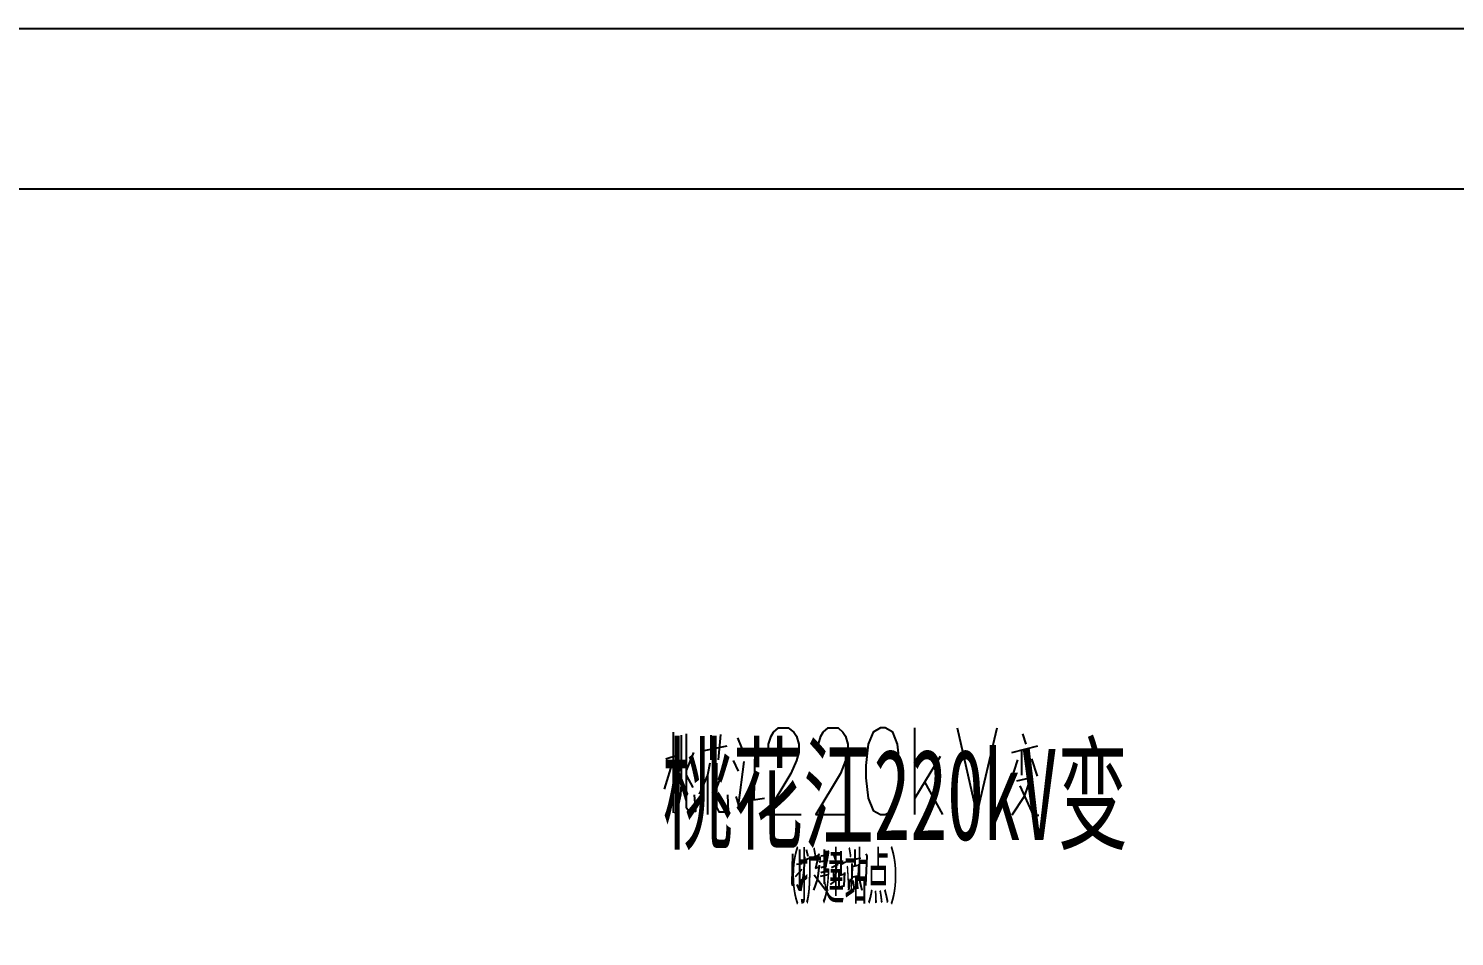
# Model space of a CAD drawing. Header units: metres. Extents: x 17 to 1757, y 17 to 1207.
# Drawn here: x 405.7 to 657.3, y 1047.2 to 1207.4 of the extents above; entities that cross this region are included whole.
import ezdxf

# ---------------------------------------------------------------- set-up
doc = ezdxf.new("R2010")
doc.units = ezdxf.units.M
for name, color, linetype in [('LINES', 7, 'Continuous'), ('POLYLINES', 4, 'Continuous'), ('RECTS', 7, 'Continuous'), ('TEXTS', 3, 'Continuous')]:
    doc.layers.add(name, color=color, linetype=linetype)

msp = doc.modelspace()

# ---------------------------------------------------------------- linework, layer by layer
at = {"layer": 'LINES'}
for p, q in [((1672.37, 1179.07), (87.79, 1179.07)), ((519.43, 1083.31), (519.43, 1069.06)), ((520.87, 1082.74), (520.87, 1073.95)), ((526.06, 1082.74), (526.06, 1078.42)), ((527.78, 1082.88), (527.35, 1078.42)), ((530.81, 1082.3), (531.53, 1080.43)), ((562.06, 1068.77), (562.06, 1084.03)), ((581.06, 1083.02), (581.64, 1081.15)), ((523.03, 1079.71), (521.74, 1076.54)), ((524.62, 1080), (528.94, 1080.86)), ((532.39, 1079.86), (535.13, 1080.43)), ((533.83, 1080), (533.69, 1071.5)), ((579.19, 1079.71), (583.8, 1080.86)), ((580.92, 1080), (580.92, 1075.68)), ((582.07, 1080.43), (582.07, 1075.68)), ((519.43, 1078.42), (517.85, 1073.23)), ((518.14, 1078.56), (520.3, 1079.28)), ((519.43, 1077.98), (520.15, 1076.11)), ((520.15, 1078.27), (520.73, 1076.4)), ((530.95, 1076.4), (530.09, 1078.27)), ((530.95, 1070.35), (531.96, 1078.13)), ((566.52, 1078.99), (562.06, 1071.65)), ((580.2, 1078.42), (578.9, 1074.38)), ((582.65, 1078.56), (583.66, 1075.54)), ((519.86, 1073.66), (520.87, 1075.39)), ((521.74, 1075.68), (522.89, 1073.52)), ((525.48, 1075.68), (525.48, 1068.77)), ((563.78, 1074.53), (566.95, 1068.77)), ((580.06, 1074.67), (582.36, 1075.25)), ((530.95, 1070.64), (530.52, 1071.94)), ((531.53, 1071.07), (535.56, 1071.65)), ((542.9, 1062.58), (543.19, 1061.42)), ((546.07, 1062.58), (546.07, 1056.53)), ((549.1, 1058.11), (549.1, 1062.29)), ((551.54, 1059.7), (551.54, 1062.58)), ((541.18, 1059.98), (542.18, 1060.13)), ((543.77, 1061.14), (542.62, 1060.7)), ((544.34, 1061.28), (545.06, 1061.57)), ((544.49, 1059.26), (545.21, 1059.55)), ((544.63, 1059.26), (545.21, 1061.86)), ((545.21, 1060.42), (546.79, 1060.7)), ((546.5, 1061.57), (545.5, 1061.42)), ((545.5, 1059.41), (546.5, 1059.7)), ((546.36, 1059.7), (546.5, 1061.86)), ((547.37, 1059.41), (548.52, 1059.98)), ((547.8, 1061.57), (548.09, 1060.7)), ((548.09, 1056.96), (548.23, 1059.7)), ((549.1, 1059.98), (549.82, 1060.42)), ((550.97, 1060.13), (550.97, 1057.39)), ((552.26, 1059.84), (550.97, 1059.55)), ((551.54, 1060.85), (552.55, 1061.14)), ((552.12, 1057.97), (552.26, 1059.98)), ((541.03, 1057.82), (542.18, 1059.12)), ((544.34, 1058.11), (546.36, 1055.38)), ((546.79, 1058.11), (545.35, 1057.82)), ((545.5, 1058.54), (546.5, 1058.83)), ((547.22, 1056.38), (548.52, 1057.39)), ((547.66, 1058.98), (547.8, 1057.39)), ((548.66, 1058.54), (548.66, 1055.52)), ((548.66, 1057.97), (549.67, 1058.26)), ((549.67, 1058.54), (549.53, 1056.24)), ((550.68, 1057.39), (550.39, 1055.38)), ((550.97, 1057.68), (552.26, 1057.97)), ((551.11, 1057.1), (551.4, 1055.52)), ((551.83, 1057.1), (551.98, 1055.66)), ((552.26, 1057.39), (552.7, 1055.38)), ((546.36, 1055.38), (546.79, 1055.52)), ((548.66, 1055.95), (549.67, 1056.24))]:
    msp.add_line(p, q, dxfattribs=at)
at = {"layer": 'POLYLINES'}
for points in [[(521.74, 1083.02), (521.74, 1070.06), (522.17, 1069.34), (523.46, 1069.34), (523.18, 1072.22)], [(536.28, 1080.43), (536.28, 1081.15), (536.71, 1082.59), (537.14, 1083.31), (538.01, 1084.03), (539.74, 1084.03), (540.74, 1083.31), (541.18, 1082.59), (541.61, 1081.15), (541.61, 1079.71), (541.18, 1078.27), (540.17, 1075.97), (535.85, 1068.77), (542.04, 1068.77)], [(545.06, 1080.43), (545.06, 1081.15), (545.5, 1082.59), (545.93, 1083.31), (546.79, 1084.03), (548.52, 1084.03), (549.38, 1083.31), (549.82, 1082.59), (550.25, 1081.15), (550.25, 1079.71), (549.82, 1078.27), (548.95, 1075.97), (544.63, 1068.77), (550.68, 1068.77)], [(556.01, 1084.03), (554.71, 1083.31), (553.85, 1081.15), (553.42, 1077.41), (553.42, 1075.25), (553.85, 1071.65), (554.71, 1069.49), (556.01, 1068.77), (556.87, 1068.77), (558.17, 1069.49), (559.03, 1071.65), (559.46, 1075.25), (559.46, 1077.41), (559.03, 1081.15), (558.17, 1083.31), (556.87, 1084.03), (556.01, 1084.03)], [(569.54, 1084.03), (573, 1068.77), (576.6, 1084.03)], [(525.91, 1077.84), (525.48, 1075.68), (524.04, 1072.37)], [(526.34, 1072.51), (527.21, 1073.66), (528.65, 1077.41)], [(527.06, 1077.84), (527.06, 1070.06), (527.5, 1069.2), (529.22, 1069.2), (529.08, 1072.22)], [(582.65, 1075.68), (581.35, 1071.94), (579.19, 1068.62)], [(520.87, 1074.1), (520.73, 1072.22), (520.3, 1070.35), (519.72, 1068.91)], [(580.63, 1073.81), (582.94, 1068.62), (583.94, 1068.62)], [(541.75, 1062.58), (541.75, 1055.38), (541.32, 1056.38)], [(540.51, 1061.79), (540.37, 1056.51), (540.56, 1056.21)], [(542.62, 1061.28), (542.47, 1058.98), (542.33, 1057.54), (541.9, 1055.23)], [(545.21, 1059.84), (544.92, 1057.39), (544.2, 1055.38)], [(553.43, 1056.21), (553.66, 1061.48), (553.47, 1061.79)]]:
    msp.add_lwpolyline(points, dxfattribs=at)
at = {"layer": 'RECTS'}
msp.add_lwpolyline([(16.87, 1207.44), (1700.66, 1207.44), (1700.66, 16.85), (16.87, 16.85)], dxfattribs=at)

# ---------------------------------------------------------------- texts
at = {"layer": 'TEXTS'}
for s, height, width, p in [('桃花江220kV变', 16.04, 0.595133, (517.56, 1064.28)), ('（扩建站点）', 8.02, 0.381771, (537.72, 1053.87))]:
    msp.add_text(s, height=height, dxfattribs=dict(at, width=width)).set_placement(p)

doc.saveas('drawing.dxf')
